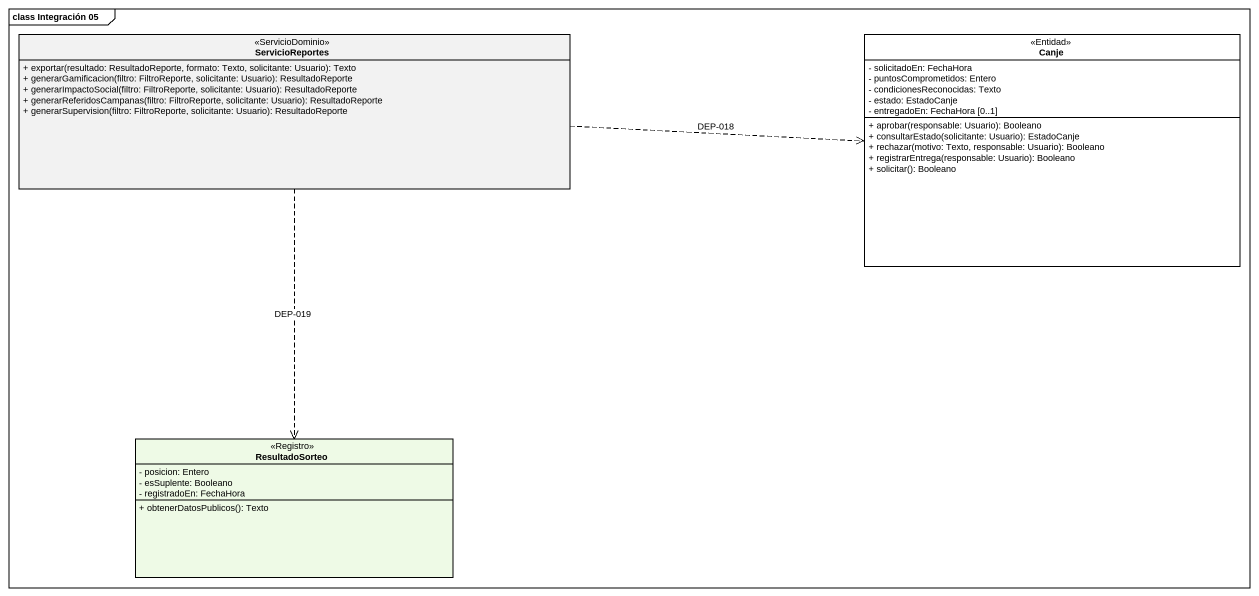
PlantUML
@startuml
mainframe class Integración 05
hide circle
hide empty members
skinparam classAttributeIconSize 0
class ServicioReportes <<ServicioDominio>> #F2F2F2 {
  + exportar(resultado: ResultadoReporte, formato: Texto, solicitante: Usuario): Texto
  + generarGamificacion(filtro: FiltroReporte, solicitante: Usuario): ResultadoReporte
  + generarImpactoSocial(filtro: FiltroReporte, solicitante: Usuario): ResultadoReporte
  + generarReferidosCampanas(filtro: FiltroReporte, solicitante: Usuario): ResultadoReporte
  + generarSupervision(filtro: FiltroReporte, solicitante: Usuario): ResultadoReporte
}
class Canje <<Entidad>> #FFFFFF {
  - solicitadoEn: FechaHora
  - puntosComprometidos: Entero
  - condicionesReconocidas: Texto
  - estado: EstadoCanje
  - entregadoEn: FechaHora [0..1]
  + aprobar(responsable: Usuario): Booleano
  + consultarEstado(solicitante: Usuario): EstadoCanje
  + rechazar(motivo: Texto, responsable: Usuario): Booleano
  + registrarEntrega(responsable: Usuario): Booleano
  + solicitar(): Booleano
}
class ResultadoSorteo <<Registro>> #EEFAE6 {
  - posicion: Entero
  - esSuplente: Booleano
  - registradoEn: FechaHora
  + obtenerDatosPublicos(): Texto
}
ServicioReportes .right.> Canje : DEP-018
ServicioReportes ..> ResultadoSorteo : DEP-019
@enduml
